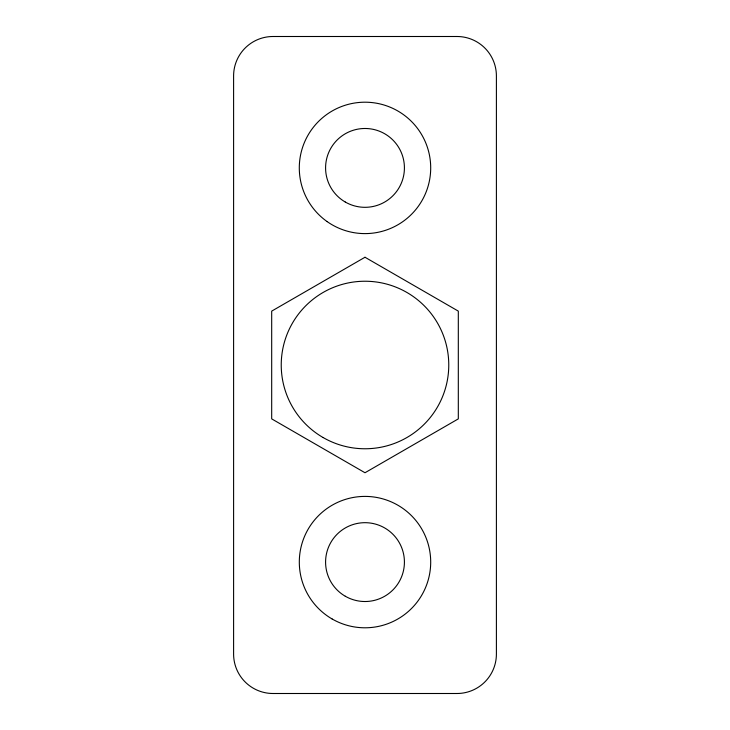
<?xml version="1.0" encoding="UTF-8"?>
<svg xmlns="http://www.w3.org/2000/svg" width="730" height="730" viewBox="0 0 730 730"><rect width="100%" height="100%" fill="white"/><g stroke="black" fill="none" stroke-linecap="round" stroke-linejoin="round"><path stroke-width="1.09" d="M365 257.252L271.688 311.126L271.688 418.874L365 472.748L458.312 418.874L458.312 311.126L365 257.252M456.98 36.5L273.02 36.5A39.42 39.42 0 0 0 233.6 75.92L233.6 654.08A39.42 39.42 0 0 0 273.02 693.5L456.98 693.5A39.42 39.42 0 0 0 496.4 654.08L496.4 75.92A39.42 39.42 0 0 0 456.98 36.5M323.116 437.544A83.767 83.767 0 0 0 448.767 365A83.767 83.767 0 0 0 323.116 292.456A83.767 83.767 0 0 0 323.116 437.544M345.29 596.237A39.42 39.42 0 0 0 404.42 562.1A39.42 39.42 0 0 0 345.29 527.963A39.42 39.42 0 0 0 345.29 596.237M345.29 202.037A39.42 39.42 0 0 0 404.42 167.9A39.42 39.42 0 0 0 345.29 133.763A39.42 39.42 0 0 0 345.29 202.037M332.15 618.994A65.7 65.7 0 0 0 430.7 562.1A65.7 65.7 0 0 0 332.15 505.206A65.7 65.7 0 0 0 332.15 618.994M327.168 221.619A65.7 65.7 0 0 0 430.435 173.804A65.7 65.7 0 0 0 337.397 108.277A65.7 65.7 0 0 0 327.168 221.619"/></g></svg>
